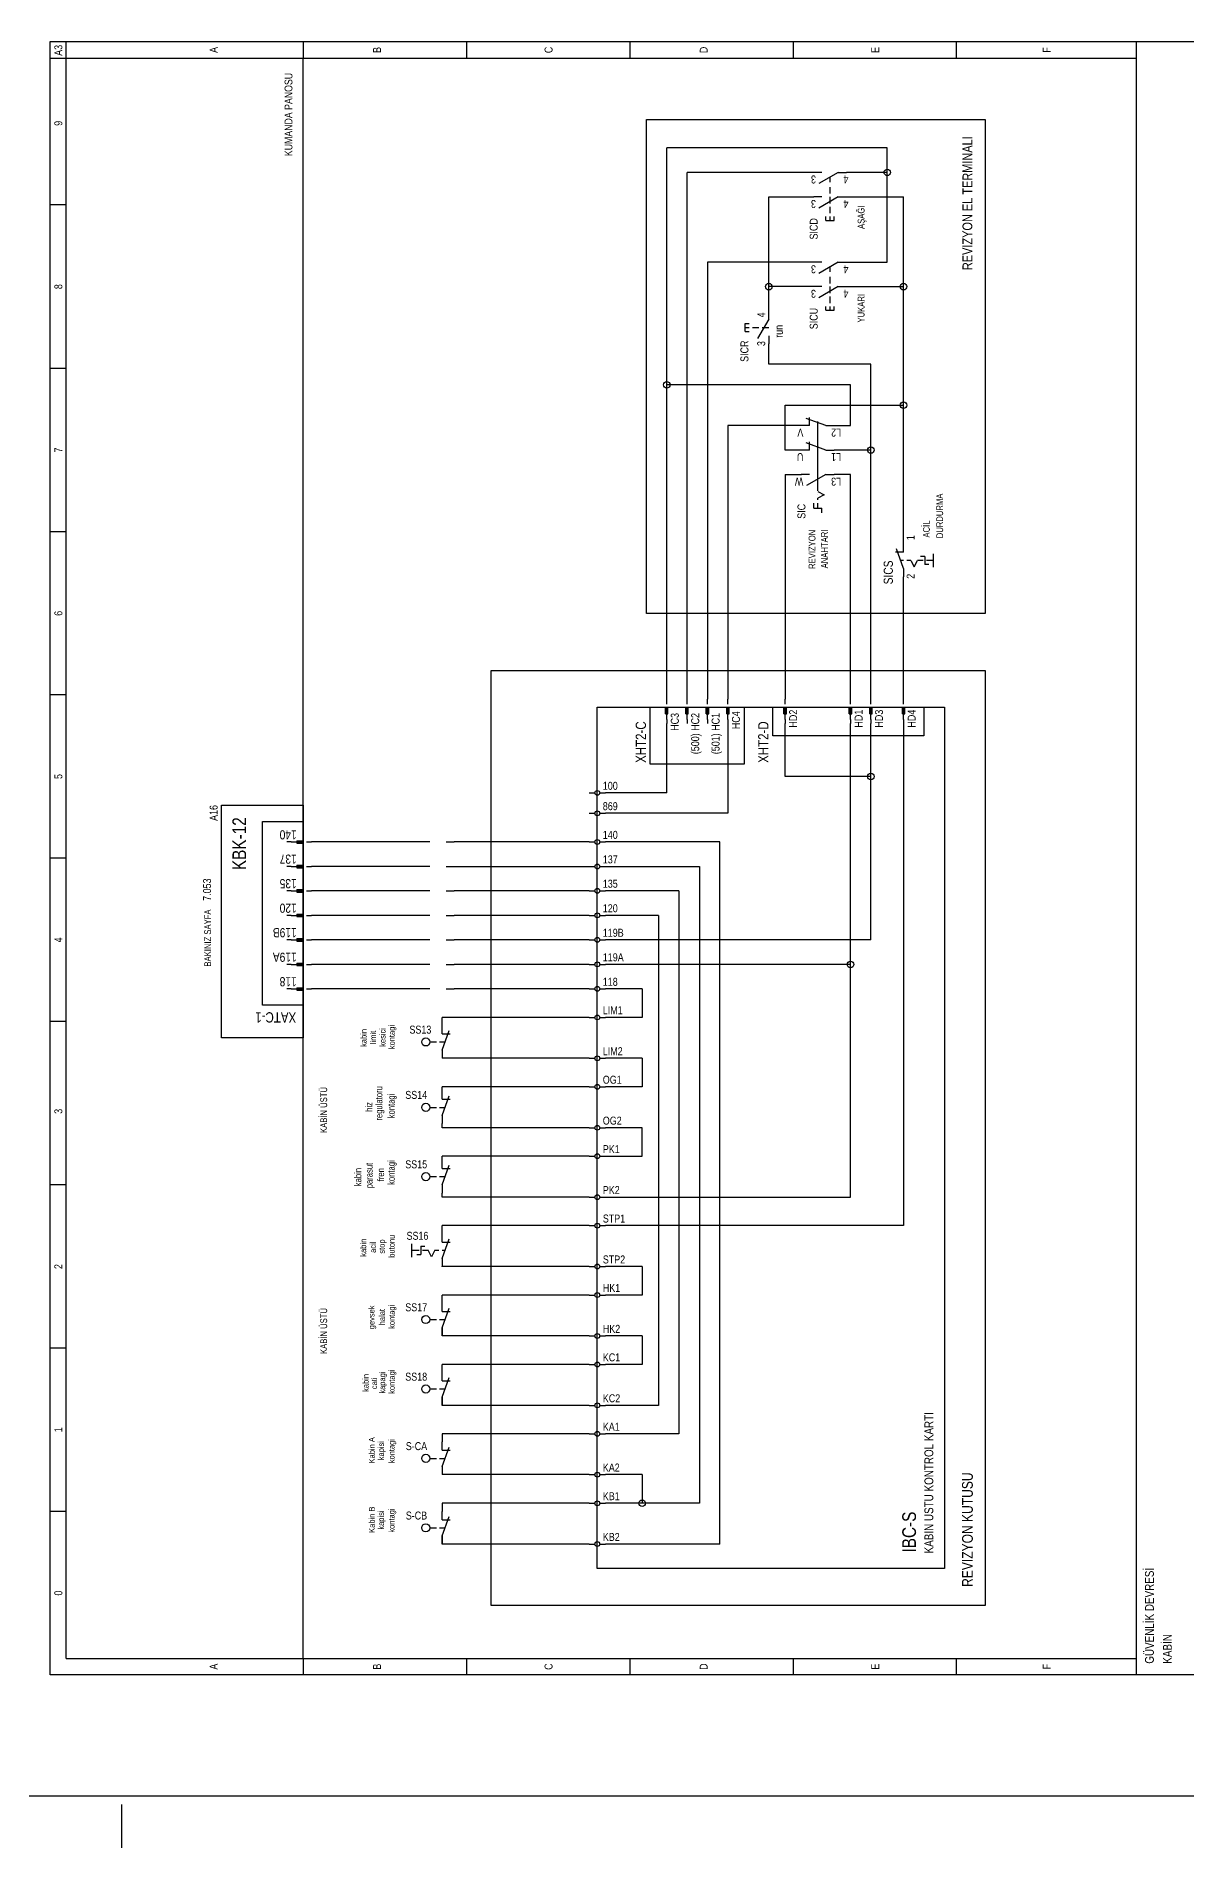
# Model space of a CAD drawing. Header units: centimetres. Extents: x 0 to 12847, y -30 to 2970.
# Drawn here: x 11450 to 12117, y -30 to 1019 of the extents above; entities that cross this region are included whole.
import ezdxf
from ezdxf.enums import TextEntityAlignment as Align

# ---------------------------------------------------------------- set-up
doc = ezdxf.new("R2010")
doc.units = ezdxf.units.CM
doc.linetypes.add('CENTER', pattern=[40, 25, -5, 5, -5])
for name, color, linetype in [('SCOTT-CERCEVE', 7, 'CONTINUOUS'), ('SCOTT-EKSEN', 8, 'CENTER'), ('SCOTT-ELEKTRIK', 3, 'CONTINUOUS'), ('SCOTT-ELEKTRIK-YAZI', 4, 'CONTINUOUS')]:
    doc.layers.add(name, color=color, linetype=linetype)
doc.styles.get("Standard").update_dxf_attribs({"font": 'arial.ttf', "width": 0.8})

msp = doc.modelspace()

# ---------------------------------------------------------------- linework, layer by layer
at = {"layer": 'SCOTT-CERCEVE'}
for points in [[(0, 0), (12846.6, 0), (12846.6, 2970), (0, 2970)], [(100, 0), (12821.6, 0), (12821.6, 2970), (100, 2970)]]:
    msp.add_lwpolyline(points, close=True, dxfattribs=at)
at = {"layer": 'SCOTT-EKSEN'}
msp.add_line((11500, -30), (11500, -5), dxfattribs=at)
at = {"layer": 'SCOTT-ELEKTRIK'}
for p, q in [((11458.5, 70.2), (11458.5, 1016)), ((11458.5, 1016), (12125.2, 1016)), ((11467.9, 79.7), (11467.9, 1016)), ((11605, 1016), (11605, 1006.5)), ((11699.6, 1016), (11699.6, 1006.5)), ((11794.2, 1016), (11794.2, 1006.5)), ((11888.8, 1006.5), (11888.8, 1016)), ((11983.3, 1006.5), (11983.3, 1016)), ((12087.4, 70.2), (12087.4, 1016)), ((11458.5, 1006.5), (12087.4, 1006.5)), ((11605, 79.7), (11605, 1006.5)), ((11803.7, 684.9), (11803.7, 971)), ((11803.7, 971), (11999.9, 971)), ((11999.9, 971), (11999.9, 684.9)), ((11943.2, 954.5), (11815.5, 954.5)), ((11815.5, 817.3), (11815.5, 954.5)), ((11943.2, 940.3), (11943.2, 954.5)), ((11827.3, 635.3), (11827.3, 940.3)), ((11900.6, 940.3), (11827.3, 940.3)), ((11905.3, 940.3), (11900.6, 940.3)), ((11914.8, 940.3), (11903.6, 933.8)), ((11910.1, 934.6), (11910.1, 937.6)), ((11914.8, 940.3), (11919.5, 940.3)), ((11943.2, 940.3), (11919.5, 940.3)), ((11943.2, 888.3), (11943.2, 940.3)), ((11874.6, 926.1), (11900.6, 926.1)), ((11874.6, 874.1), (11874.6, 926.1)), ((11905.3, 926.1), (11900.6, 926.1)), ((11914.8, 926.1), (11903.6, 919.6)), ((11910.1, 928), (11910.1, 931.8)), ((11910.1, 922.3), (11910.1, 926.1)), ((11914.8, 926.1), (11919.5, 926.1)), ((11919.5, 926.1), (11952.6, 926.1)), ((11952.6, 874.1), (11952.6, 926.1)), ((11467.9, 921.4), (11458.5, 921.4)), ((11907.7, 912.4), (11907.7, 914.8)), ((11910.1, 916.6), (11910.1, 920.4)), ((11910.1, 912.4), (11910.1, 914.8)), ((11912.4, 912.4), (11912.4, 914.8)), ((11907.7, 912.4), (11912.4, 912.4)), ((11900.6, 888.3), (11839.1, 888.3)), ((11839.1, 888.3), (11839.1, 635.3)), ((11905.3, 888.3), (11900.6, 888.3)), ((11914.8, 888.3), (11903.6, 881.8)), ((11910.1, 882.6), (11910.1, 885.5)), ((11914.8, 888.3), (11919.5, 888.3)), ((11919.5, 888.3), (11943.2, 888.3)), ((11900.6, 874.1), (11874.6, 874.1)), ((11874.6, 859.9), (11874.6, 874.1)), ((11905.3, 874.1), (11900.6, 874.1)), ((11914.8, 874.1), (11903.6, 867.6)), ((11910.1, 876), (11910.1, 879.8)), ((11910.1, 870.3), (11910.1, 874.1)), ((11914.8, 874.1), (11919.5, 874.1)), ((11919.5, 874.1), (11952.6, 874.1)), ((11952.6, 805.5), (11952.6, 874.1)), ((11907.7, 860.4), (11907.7, 862.7)), ((11907.7, 860.4), (11912.4, 860.4)), ((11910.1, 864.6), (11910.1, 868.4)), ((11910.1, 860.4), (11910.1, 862.7)), ((11912.4, 860.4), (11912.4, 862.7)), ((11860.9, 852.8), (11863.2, 852.8)), ((11860.9, 848.1), (11860.9, 852.8)), ((11860.9, 850.4), (11863.2, 850.4)), ((11865.1, 850.4), (11868.9, 850.4)), ((11874.6, 855.2), (11868.1, 844)), ((11870.8, 850.4), (11874.6, 850.4)), ((11874.6, 855.2), (11874.6, 859.9)), ((11860.9, 848.1), (11863.2, 848.1)), ((11874.6, 845.7), (11874.6, 841)), ((11874.6, 829.2), (11874.6, 841)), ((11933.7, 829.2), (11874.6, 829.2)), ((11933.7, 779.5), (11933.7, 829.2)), ((11467.9, 826.8), (11458.5, 826.8)), ((11921.9, 817.3), (11815.5, 817.3)), ((11815.5, 635.3), (11815.5, 817.3)), ((11921.9, 793.7), (11921.9, 817.3)), ((11884, 779.5), (11884, 805.5)), ((11884, 805.5), (11952.6, 805.5)), ((11907.7, 793.7), (11896.3, 797.8)), ((11898.2, 793.7), (11898.2, 798.4)), ((11952.6, 725), (11952.6, 805.5)), ((11850.9, 793.7), (11850.9, 635.3)), ((11893.5, 793.7), (11850.9, 793.7)), ((11893.5, 793.7), (11893.3, 793.7)), ((11898.2, 793.7), (11893.5, 793.7)), ((11903, 755.9), (11903, 796.1)), ((11907.7, 793.7), (11912.4, 793.7)), ((11912.2, 793.7), (11912.4, 793.7)), ((11912.4, 793.7), (11921.9, 793.7)), ((11893.5, 779.5), (11884, 779.5)), ((11893.5, 779.5), (11893.3, 779.5)), ((11898.2, 779.5), (11893.5, 779.5)), ((11907.7, 779.5), (11896.3, 783.6)), ((11898.2, 779.5), (11898.2, 784.2)), ((11907.7, 779.5), (11912.4, 779.5)), ((11912.2, 779.5), (11912.4, 779.5)), ((11933.7, 779.5), (11912.4, 779.5)), ((11933.7, 635.3), (11933.7, 779.5)), ((11884, 765.3), (11893.5, 765.3)), ((11884, 765.3), (11884, 635.3)), ((11893.5, 765.3), (11893.3, 765.3)), ((11898.2, 765.3), (11893.5, 765.3)), ((11907.7, 765.3), (11896.5, 758.9)), ((11903, 755.4), (11906.7, 753.5)), ((11907.7, 765.3), (11912.4, 765.3)), ((11912.2, 765.3), (11912.4, 765.3)), ((11921.9, 765.3), (11912.4, 765.3)), ((11921.9, 635.3), (11921.9, 765.3)), ((11900.6, 745.9), (11900.6, 748.8)), ((11900.6, 745.9), (11905.3, 745.9)), ((11903, 753.5), (11903, 753.6)), ((11906.7, 753.5), (11903, 751.6)), ((11903, 750.7), (11903, 751.6)), ((11903, 745.9), (11903, 748.8)), ((11905.3, 743.1), (11905.3, 745.9)), ((11467.9, 732.2), (11458.5, 732.2)), ((11952.6, 720.3), (11952.6, 725)), ((11952.6, 720.3), (11947.9, 720.3)), ((11952.6, 710.9), (11948.5, 722.2)), ((11952.6, 715.6), (11950.9, 715.6)), ((11956.9, 715.6), (11954.5, 715.6)), ((11956.9, 715.6), (11958.8, 711.8)), ((11958.8, 711.8), (11960.7, 715.6)), ((11964, 715.6), (11960.7, 715.6)), ((11964.9, 717.9), (11962.5, 717.9)), ((11964.9, 717.9), (11964.9, 713.2)), ((11970, 715.6), (11965.9, 715.6)), ((11970, 711.7), (11970, 719.3)), ((11952.6, 710.9), (11952.6, 706.1)), ((11952.6, 635.3), (11952.6, 706.1)), ((11967.3, 713.2), (11964.9, 713.2)), ((11999.9, 684.9), (11803.7, 684.9)), ((11713.8, 110.4), (11713.8, 651.8)), ((11713.8, 651.8), (11999.9, 651.8)), ((11999.9, 651.8), (11999.9, 110.4)), ((11467.9, 637.7), (11458.5, 637.7)), ((11775.3, 131.7), (11775.3, 630.6)), ((11775.3, 630.6), (11976.3, 630.6)), ((11806, 597.5), (11806, 630.6)), ((11806, 630.6), (11860.4, 630.6)), ((11814.8, 630.6), (11816.2, 630.6)), ((11814.8, 626.8), (11814.8, 630.6)), ((11815, 626.8), (11815, 630.6)), ((11815.2, 626.8), (11815.2, 630.6)), ((11815.5, 632.4), (11815.5, 635.3)), ((11815.5, 623.5), (11815.5, 630.6)), ((11815.7, 626.8), (11815.7, 630.6)), ((11816, 626.8), (11816, 630.6)), ((11816.2, 626.8), (11816.2, 630.6)), ((11826.6, 630.6), (11828, 630.6)), ((11826.6, 626.8), (11826.6, 630.6)), ((11826.8, 626.8), (11826.8, 630.6)), ((11827.1, 626.8), (11827.1, 630.6)), ((11827.3, 632.4), (11827.3, 635.3)), ((11827.3, 623.5), (11827.3, 630.6)), ((11827.5, 626.8), (11827.5, 630.6)), ((11827.8, 626.8), (11827.8, 630.6)), ((11828, 626.8), (11828, 630.6)), ((11838.4, 630.6), (11839.8, 630.6)), ((11838.4, 626.8), (11838.4, 630.6)), ((11838.6, 626.8), (11838.6, 630.6)), ((11838.9, 626.8), (11838.9, 630.6)), ((11839.1, 632.4), (11839.1, 635.3)), ((11839.1, 623.5), (11839.1, 630.6)), ((11839.4, 626.8), (11839.4, 630.6)), ((11839.6, 626.8), (11839.6, 630.6)), ((11839.8, 626.8), (11839.8, 630.6)), ((11850.2, 630.6), (11851.7, 630.6)), ((11850.2, 626.8), (11850.2, 630.6)), ((11850.5, 626.8), (11850.5, 630.6)), ((11850.7, 626.8), (11850.7, 630.6)), ((11850.9, 632.4), (11850.9, 635.3)), ((11850.9, 623.5), (11850.9, 630.6)), ((11851.2, 626.8), (11851.2, 630.6)), ((11851.4, 626.8), (11851.4, 630.6)), ((11851.7, 626.8), (11851.7, 630.6)), ((11860.4, 630.6), (11860.4, 597.5)), ((11877, 614), (11877, 630.6)), ((11877, 630.6), (11964.4, 630.6)), ((11883.3, 630.6), (11884.8, 630.6)), ((11883.3, 626.8), (11883.3, 630.6)), ((11883.6, 626.8), (11883.6, 630.6)), ((11883.8, 626.8), (11883.8, 630.6)), ((11884, 632.4), (11884, 635.3)), ((11884, 623.5), (11884, 630.6)), ((11884.3, 626.8), (11884.3, 630.6)), ((11884.5, 626.8), (11884.5, 630.6)), ((11884.8, 626.8), (11884.8, 630.6)), ((11921.2, 630.6), (11922.6, 630.6)), ((11921.2, 626.8), (11921.2, 630.6)), ((11921.4, 626.8), (11921.4, 630.6)), ((11921.6, 626.8), (11921.6, 630.6)), ((11921.9, 632.4), (11921.9, 635.3)), ((11921.9, 623.5), (11921.9, 630.6)), ((11922.1, 626.8), (11922.1, 630.6)), ((11922.3, 626.8), (11922.3, 630.6)), ((11922.6, 626.8), (11922.6, 630.6)), ((11933, 630.6), (11934.4, 630.6)), ((11933, 626.8), (11933, 630.6)), ((11933.2, 626.8), (11933.2, 630.6)), ((11933.5, 626.8), (11933.5, 630.6)), ((11933.7, 632.4), (11933.7, 635.3)), ((11933.7, 623.5), (11933.7, 630.6)), ((11933.9, 626.8), (11933.9, 630.6)), ((11934.2, 626.8), (11934.2, 630.6)), ((11934.4, 626.8), (11934.4, 630.6)), ((11951.9, 630.6), (11953.3, 630.6)), ((11951.9, 626.8), (11951.9, 630.6)), ((11952.1, 626.8), (11952.1, 630.6)), ((11952.4, 626.8), (11952.4, 630.6)), ((11952.6, 632.4), (11952.6, 635.3)), ((11952.6, 623.5), (11952.6, 630.6)), ((11952.8, 626.8), (11952.8, 630.6)), ((11953.1, 626.8), (11953.1, 630.6)), ((11953.3, 626.8), (11953.3, 630.6)), ((11964.4, 630.6), (11964.4, 614)), ((11976.3, 630.6), (11976.3, 131.7)), ((11814.8, 626.8), (11816.2, 626.8)), ((11815.5, 623.5), (11815.5, 621.1)), ((11815.5, 580.9), (11815.5, 621.1)), ((11826.6, 626.8), (11828, 626.8)), ((11827.3, 623.5), (11827.3, 621.1)), ((11838.4, 626.8), (11839.8, 626.8)), ((11839.1, 623.5), (11839.1, 621.1)), ((11850.2, 626.8), (11851.7, 626.8)), ((11850.9, 623.5), (11850.9, 621.1)), ((11850.9, 621.1), (11850.9, 569.1)), ((11883.3, 626.8), (11884.8, 626.8)), ((11884, 623.5), (11884, 621.1)), ((11884, 590.4), (11884, 621.1)), ((11921.2, 626.8), (11922.6, 626.8)), ((11921.9, 623.5), (11921.9, 621.1)), ((11921.9, 481.6), (11921.9, 621.1)), ((11933, 626.8), (11934.4, 626.8)), ((11933.7, 623.5), (11933.7, 621.1)), ((11933.7, 590.4), (11933.7, 621.1)), ((11951.9, 626.8), (11953.3, 626.8)), ((11952.6, 623.5), (11952.6, 621.1)), ((11952.6, 621.1), (11952.6, 330.3)), ((11964.4, 614), (11877, 614)), ((11860.4, 597.5), (11806, 597.5)), ((11933.7, 590.4), (11884, 590.4)), ((11933.7, 495.8), (11933.7, 590.4)), ((11770.6, 580.9), (11773.9, 580.9)), ((11776.7, 580.9), (11780, 580.9)), ((11815.5, 580.9), (11780, 580.9)), ((11557.8, 439), (11557.8, 573.8)), ((11557.8, 573.8), (11605, 573.8)), ((11605, 573.8), (11605, 439)), ((11770.6, 569.1), (11773.9, 569.1)), ((11776.7, 569.1), (11780, 569.1)), ((11850.9, 569.1), (11780, 569.1)), ((11581.4, 458), (11581.4, 564.4)), ((11581.4, 564.4), (11605, 564.4)), ((11605, 564.4), (11605, 458)), ((11598, 552.5), (11595.6, 552.5)), ((11598, 552.5), (11605, 552.5)), ((11601.3, 553.2), (11605, 553.2)), ((11601.3, 553.2), (11601.3, 551.8)), ((11601.3, 553), (11605, 553)), ((11601.3, 552.8), (11605, 552.8)), ((11601.3, 552.3), (11605, 552.3)), ((11601.3, 552.1), (11605, 552.1)), ((11601.3, 551.8), (11605, 551.8)), ((11605, 553.2), (11605, 551.8)), ((11606.9, 552.5), (11609.8, 552.5)), ((11673.6, 552.5), (11609.8, 552.5)), ((11678.3, 552.5), (11673.6, 552.5)), ((11687.8, 552.5), (11692.5, 552.5)), ((11770.6, 552.5), (11692.5, 552.5)), ((11770.6, 552.5), (11773.9, 552.5)), ((11776.7, 552.5), (11780, 552.5)), ((11846.2, 552.5), (11780, 552.5)), ((11846.2, 145.9), (11846.2, 552.5)), ((11467.9, 543.1), (11458.5, 543.1)), ((11598, 538.3), (11595.6, 538.3)), ((11598, 538.3), (11605, 538.3)), ((11601.3, 539.1), (11605, 539.1)), ((11601.3, 539.1), (11601.3, 537.6)), ((11601.3, 538.8), (11605, 538.8)), ((11601.3, 538.6), (11605, 538.6)), ((11601.3, 538.1), (11605, 538.1)), ((11601.3, 537.9), (11605, 537.9)), ((11601.3, 537.6), (11605, 537.6)), ((11605, 539.1), (11605, 537.6)), ((11606.9, 538.3), (11609.8, 538.3)), ((11673.6, 538.3), (11609.8, 538.3)), ((11678.3, 538.3), (11673.6, 538.3)), ((11687.8, 538.3), (11692.5, 538.3)), ((11692.5, 538.3), (11770.6, 538.3)), ((11770.6, 538.3), (11773.9, 538.3)), ((11776.7, 538.3), (11780, 538.3)), ((11780, 538.3), (11834.4, 538.3)), ((11834.4, 538.3), (11834.4, 169.5)), ((11601.3, 524.9), (11605, 524.9)), ((11601.3, 524.9), (11601.3, 523.5)), ((11601.3, 524.6), (11605, 524.6)), ((11605, 524.9), (11605, 523.5)), ((11598, 524.2), (11595.6, 524.2)), ((11598, 524.2), (11605, 524.2)), ((11601.3, 524.4), (11605, 524.4)), ((11601.3, 523.9), (11605, 523.9)), ((11601.3, 523.7), (11605, 523.7)), ((11601.3, 523.5), (11605, 523.5)), ((11606.9, 524.2), (11609.8, 524.2)), ((11673.6, 524.2), (11609.8, 524.2)), ((11678.3, 524.2), (11673.6, 524.2)), ((11687.8, 524.2), (11692.5, 524.2)), ((11770.6, 524.2), (11692.5, 524.2)), ((11770.6, 524.2), (11773.9, 524.2)), ((11776.7, 524.2), (11780, 524.2)), ((11822.6, 524.2), (11780, 524.2)), ((11822.6, 524.2), (11822.6, 209.7)), ((11598, 510), (11595.6, 510)), ((11598, 510), (11605, 510)), ((11601.3, 510.7), (11605, 510.7)), ((11601.3, 510.7), (11601.3, 509.3)), ((11601.3, 510.4), (11605, 510.4)), ((11601.3, 510.2), (11605, 510.2)), ((11601.3, 509.7), (11605, 509.7)), ((11601.3, 509.5), (11605, 509.5)), ((11601.3, 509.3), (11605, 509.3)), ((11605, 510.7), (11605, 509.3)), ((11606.9, 510), (11609.8, 510)), ((11673.6, 510), (11609.8, 510)), ((11678.3, 510), (11673.6, 510)), ((11687.8, 510), (11692.5, 510)), ((11770.6, 510), (11692.5, 510)), ((11770.6, 510), (11773.9, 510)), ((11776.7, 510), (11780, 510)), ((11810.7, 510), (11780, 510)), ((11810.7, 510), (11810.7, 226.2)), ((11598, 495.8), (11595.6, 495.8)), ((11598, 495.8), (11605, 495.8)), ((11601.3, 496.5), (11605, 496.5)), ((11601.3, 496.5), (11601.3, 495.1)), ((11601.3, 496.3), (11605, 496.3)), ((11601.3, 496), (11605, 496)), ((11601.3, 495.6), (11605, 495.6)), ((11601.3, 495.3), (11605, 495.3)), ((11601.3, 495.1), (11605, 495.1)), ((11605, 496.5), (11605, 495.1)), ((11606.9, 495.8), (11609.8, 495.8)), ((11673.6, 495.8), (11609.8, 495.8)), ((11678.3, 495.8), (11673.6, 495.8)), ((11687.8, 495.8), (11692.5, 495.8)), ((11770.6, 495.8), (11692.5, 495.8)), ((11770.6, 495.8), (11773.9, 495.8)), ((11776.7, 495.8), (11780, 495.8)), ((11933.7, 495.8), (11780, 495.8)), ((11598, 481.6), (11595.6, 481.6)), ((11598, 481.6), (11605, 481.6)), ((11601.3, 482.3), (11605, 482.3)), ((11601.3, 482.3), (11601.3, 480.9)), ((11601.3, 482.1), (11605, 482.1)), ((11601.3, 481.8), (11605, 481.8)), ((11601.3, 481.4), (11605, 481.4)), ((11601.3, 481.1), (11605, 481.1)), ((11601.3, 480.9), (11605, 480.9)), ((11605, 482.3), (11605, 480.9)), ((11606.9, 481.6), (11609.8, 481.6)), ((11673.6, 481.6), (11609.8, 481.6)), ((11678.3, 481.6), (11673.6, 481.6)), ((11687.8, 481.6), (11692.5, 481.6)), ((11770.6, 481.6), (11692.5, 481.6)), ((11770.6, 481.6), (11773.9, 481.6)), ((11776.7, 481.6), (11780, 481.6)), ((11921.9, 481.6), (11780, 481.6)), ((11921.9, 346.8), (11921.9, 481.6)), ((11598, 467.4), (11595.6, 467.4)), ((11598, 467.4), (11605, 467.4)), ((11601.3, 468.1), (11605, 468.1)), ((11601.3, 468.1), (11601.3, 466.7)), ((11601.3, 467.9), (11605, 467.9)), ((11601.3, 467.7), (11605, 467.7)), ((11601.3, 467.2), (11605, 467.2)), ((11601.3, 466.9), (11605, 466.9)), ((11601.3, 466.7), (11605, 466.7)), ((11605, 468.1), (11605, 466.7)), ((11606.9, 467.4), (11609.8, 467.4)), ((11673.6, 467.4), (11609.8, 467.4)), ((11678.3, 467.4), (11673.6, 467.4)), ((11687.8, 467.4), (11692.5, 467.4)), ((11770.6, 467.4), (11692.5, 467.4)), ((11770.6, 467.4), (11773.9, 467.4)), ((11776.7, 467.4), (11780, 467.4)), ((11801.3, 467.4), (11780, 467.4)), ((11801.3, 467.4), (11801.3, 450.9)), ((11605, 458), (11581.4, 458)), ((11467.9, 448.5), (11458.5, 448.5)), ((11685.4, 446.1), (11685.4, 450.9)), ((11770.6, 450.9), (11685.4, 450.9)), ((11685.4, 441.4), (11685.4, 446.1)), ((11685.4, 431.9), (11689.6, 443.3)), ((11685.4, 441.4), (11690.2, 441.4)), ((11770.6, 450.9), (11773.9, 450.9)), ((11776.7, 450.9), (11780, 450.9)), ((11801.3, 450.9), (11780, 450.9)), ((11605, 439), (11557.8, 439)), ((11678.3, 436.7), (11682.2, 436.7)), ((11683.9, 436.7), (11687.2, 436.7)), ((11685.4, 431.9), (11685.4, 427.2)), ((11770.6, 427.2), (11685.4, 427.2)), ((11770.6, 427.2), (11773.9, 427.2)), ((11776.7, 427.2), (11780, 427.2)), ((11801.3, 427.2), (11780, 427.2)), ((11801.3, 427.2), (11801.3, 410.7)), ((11770.6, 410.7), (11685.4, 410.7)), ((11685.4, 408.3), (11685.4, 410.7)), ((11770.6, 410.7), (11773.9, 410.7)), ((11776.7, 410.7), (11780, 410.7)), ((11801.3, 410.7), (11780, 410.7)), ((11678.3, 398.8), (11682.2, 398.8)), ((11683.9, 398.8), (11687.2, 398.8)), ((11685.4, 403.6), (11685.4, 408.3)), ((11685.4, 394.1), (11689.6, 405.5)), ((11685.4, 403.6), (11690.2, 403.6)), ((11685.4, 394.1), (11685.4, 389.4)), ((11685.4, 387), (11685.4, 389.4)), ((11770.6, 387), (11685.4, 387)), ((11770.6, 387), (11773.9, 387)), ((11776.7, 387), (11780, 387)), ((11801.3, 387), (11780, 387)), ((11801.3, 370.5), (11801.3, 387)), ((11770.6, 370.5), (11685.4, 370.5)), ((11685.4, 368.1), (11685.4, 370.5)), ((11685.4, 363.4), (11685.4, 368.1)), ((11770.6, 370.5), (11773.9, 370.5)), ((11776.7, 370.5), (11780, 370.5)), ((11780, 370.5), (11801.3, 370.5)), ((11678.3, 358.7), (11682.2, 358.7)), ((11683.9, 358.7), (11687.2, 358.7)), ((11685.4, 353.9), (11689.6, 365.3)), ((11685.4, 363.4), (11690.2, 363.4)), ((11467.9, 353.9), (11458.5, 353.9)), ((11685.4, 353.9), (11685.4, 349.2)), ((11685.4, 346.8), (11685.4, 349.2)), ((11770.6, 346.8), (11685.4, 346.8)), ((11770.6, 346.8), (11773.9, 346.8)), ((11776.7, 346.8), (11780, 346.8)), ((11780, 346.8), (11921.9, 346.8)), ((11685.4, 325.6), (11685.4, 330.3)), ((11770.6, 330.3), (11685.4, 330.3)), ((11685.4, 320.7), (11685.4, 325.5)), ((11770.6, 330.3), (11773.9, 330.3)), ((11776.7, 330.3), (11780, 330.3)), ((11952.6, 330.3), (11780, 330.3)), ((11668, 312.1), (11668, 319.7)), ((11668, 316), (11672.2, 316)), ((11673.1, 318.4), (11675.5, 318.4)), ((11673.1, 318.4), (11673.1, 313.6)), ((11674.1, 316), (11677.4, 316)), ((11679.3, 312.2), (11677.4, 316)), ((11681.2, 316), (11679.3, 312.2)), ((11681.2, 316), (11683.5, 316)), ((11685.4, 311.3), (11689.6, 322.6)), ((11685.4, 320.7), (11690.2, 320.7)), ((11685.4, 316), (11687.1, 316)), ((11670.8, 313.6), (11673.1, 313.6)), ((11685.4, 311.3), (11685.4, 306.5)), ((11685.4, 306.5), (11685.4, 306.6)), ((11770.6, 306.6), (11685.4, 306.6)), ((11770.6, 306.6), (11773.9, 306.6)), ((11776.7, 306.6), (11780, 306.6)), ((11801.3, 306.6), (11780, 306.6)), ((11801.3, 306.6), (11801.3, 290.1)), ((11685.4, 285.4), (11685.4, 290.1)), ((11770.6, 290.1), (11685.4, 290.1)), ((11685.4, 280.6), (11685.4, 285.4)), ((11770.6, 290.1), (11773.9, 290.1)), ((11776.7, 290.1), (11780, 290.1)), ((11801.3, 290.1), (11780, 290.1)), ((11678.3, 275.9), (11682.2, 275.9)), ((11683.9, 275.9), (11687.2, 275.9)), ((11685.4, 271.2), (11689.6, 282.5)), ((11685.4, 280.6), (11690.2, 280.6)), ((11685.4, 271.2), (11685.4, 266.4)), ((11685.4, 266.4), (11685.4, 271.2)), ((11770.6, 266.4), (11685.4, 266.4)), ((11770.6, 266.4), (11773.9, 266.4)), ((11776.7, 266.4), (11780, 266.4)), ((11801.3, 266.4), (11780, 266.4)), ((11801.3, 266.4), (11801.3, 249.9)), ((11467.9, 259.3), (11458.5, 259.3)), ((11685.4, 245.2), (11685.4, 249.9)), ((11770.6, 249.9), (11685.4, 249.9)), ((11685.4, 240.4), (11685.4, 245.2)), ((11685.4, 231), (11689.6, 242.3)), ((11770.6, 249.9), (11773.9, 249.9)), ((11776.7, 249.9), (11780, 249.9)), ((11801.3, 249.9), (11780, 249.9)), ((11678.3, 235.7), (11682.2, 235.7)), ((11683.9, 235.7), (11687.2, 235.7)), ((11685.4, 240.4), (11690.2, 240.4)), ((11685.4, 231), (11685.4, 226.2)), ((11685.4, 226.2), (11685.4, 231)), ((11770.6, 226.2), (11685.4, 226.2)), ((11770.6, 226.2), (11773.9, 226.2)), ((11776.7, 226.2), (11780, 226.2)), ((11810.7, 226.2), (11780, 226.2)), ((11685.4, 209.7), (11685.4, 205)), ((11770.6, 209.7), (11685.4, 209.7)), ((11685.4, 200.2), (11685.4, 205)), ((11685.4, 190.8), (11689.6, 202.1)), ((11685.4, 200.2), (11690.2, 200.2)), ((11770.6, 209.7), (11773.9, 209.7)), ((11776.7, 209.7), (11780, 209.7)), ((11822.6, 209.7), (11780, 209.7)), ((11678.3, 195.5), (11682.2, 195.5)), ((11683.9, 195.5), (11687.2, 195.5)), ((11685.4, 190.8), (11685.4, 186.1)), ((11685.4, 190.8), (11685.4, 186.1)), ((11770.6, 186.1), (11685.4, 186.1)), ((11770.6, 186.1), (11773.9, 186.1)), ((11776.7, 186.1), (11780, 186.1)), ((11801.3, 186.1), (11780, 186.1)), ((11801.3, 186.1), (11801.3, 169.5)), ((11685.4, 169.5), (11685.4, 164.8)), ((11770.6, 169.5), (11685.4, 169.5)), ((11770.6, 169.5), (11773.9, 169.5)), ((11776.7, 169.5), (11780, 169.5)), ((11801.3, 169.5), (11780, 169.5)), ((11834.4, 169.5), (11801.3, 169.5)), ((11467.9, 164.8), (11458.5, 164.8)), ((11685.4, 160), (11685.4, 164.8)), ((11685.4, 150.6), (11689.6, 161.9)), ((11685.4, 160), (11690.2, 160)), ((11678.3, 155.3), (11682.2, 155.3)), ((11683.9, 155.3), (11687.2, 155.3)), ((11685.4, 150.6), (11685.4, 145.9)), ((11685.4, 145.9), (11685.4, 150.6)), ((11770.6, 145.9), (11685.4, 145.9)), ((11770.6, 145.9), (11773.9, 145.9)), ((11776.7, 145.9), (11780, 145.9)), ((11846.2, 145.9), (11780, 145.9)), ((11976.3, 131.7), (11775.3, 131.7)), ((11999.9, 110.4), (11713.8, 110.4)), ((11467.9, 79.7), (12087.4, 79.7)), ((11605, 79.7), (11605, 70.2)), ((11699.6, 79.7), (11699.6, 70.2)), ((11794.2, 79.7), (11794.2, 70.2)), ((11888.8, 70.2), (11888.8, 79.7)), ((11983.3, 70.2), (11983.3, 79.7)), ((12125.2, 70.2), (11458.5, 70.2))]:
    msp.add_line(p, q, dxfattribs=at)
for centre, radius in [((11943.2, 940.3), 1.89), ((11874.6, 874.1), 1.89), ((11952.6, 874.1), 1.89), ((11815.5, 817.3), 1.89), ((11952.6, 805.5), 1.89), ((11933.7, 779.5), 1.89), ((11933.7, 590.4), 1.89), ((11775.3, 580.9), 1.42), ((11775.3, 569.1), 1.42), ((11775.3, 552.5), 1.42), ((11775.3, 538.3), 1.42), ((11775.3, 524.2), 1.42), ((11775.3, 510), 1.42), ((11775.3, 495.8), 1.42), ((11775.3, 481.6), 1.42), ((11921.9, 481.6), 1.89), ((11775.3, 467.4), 1.42), ((11775.3, 450.9), 1.42), ((11676, 436.7), 2.36), ((11775.3, 427.2), 1.42), ((11775.3, 410.7), 1.42), ((11676, 398.8), 2.36), ((11775.3, 387), 1.42), ((11775.3, 370.5), 1.42), ((11676, 358.7), 2.36), ((11775.3, 346.8), 1.42), ((11775.3, 330.3), 1.42), ((11775.3, 306.6), 1.42), ((11775.3, 290.1), 1.42), ((11676, 275.9), 2.36), ((11775.3, 266.4), 1.42), ((11775.3, 249.9), 1.42), ((11676, 235.7), 2.36), ((11775.3, 226.2), 1.42), ((11775.3, 209.7), 1.42), ((11676, 195.5), 2.36), ((11775.3, 186.1), 1.42), ((11775.3, 169.5), 1.42), ((11801.3, 169.5), 1.89), ((11676, 155.3), 2.36), ((11775.3, 145.9), 1.42)]:
    msp.add_circle(centre, radius, dxfattribs=at)

# ---------------------------------------------------------------- texts
at = {"layer": 'SCOTT-ELEKTRIK-YAZI', "width": 0.8}
for s, height, rotation, p in [('A3', 4.63, 90, (11465.6, 1007.8)), ('3', 4.63, 180, (11901.9, 938.5)), ('3', 4.63, 180, (11901.9, 924.3)), ('3', 4.63, 180, (11901.9, 886.5)), ('3', 4.63, 180, (11901.9, 872.3)), ('run', 4.63, 90, (11882.7, 844.5)), ('3', 4.63, 90, (11872.5, 839.7)), ('V', 4.63, 180, (11894.6, 791.9)), ('U', 4.63, 180, (11894.6, 777.7)), ('W', 4.63, 180, (11894.6, 763.5)), ('DURDURMA', 3.97, 90, (11975.5, 728.4)), ('ACİL', 3.97, 90, (11967.8, 728.8)), ('1', 4.63, 90, (11959, 727.3)), ('XHT2-C', 5.96, 90, (11803.5, 598.3)), ('XHT2-D', 5.96, 90, (11874.4, 598.3)), ('140', 5.3, 180, (11601.3, 559.3)), ('137', 5.3, 180, (11601.3, 545.2)), ('7.053', 4.63, 90, (11551.7, 518.4)), ('135', 5.3, 180, (11601.3, 531)), ('120', 5.3, 180, (11601.3, 516.8)), ('119B', 5.3, 180, (11601.3, 502.6)), ('119A', 5.3, 180, (11601.3, 488.4)), ('118', 5.3, 180, (11601.3, 474.2)), ('XATC-1', 5.96, 180, (11601, 453.9)), ('KABIN USTU KONTROL KARTI', 5.107, 90, (11969.8, 140.5)), ('REVIZYON KUTUSU', 6.242, 90, (11992.7, 121.1)), ('IBC-S', 7.94, 90, (11959.8, 141)), ('GÜVENLİK DEVRESİ', 5.107, 90, (12097.5, 76.6)), ('KABİN', 5.11, 90, (12107.9, 76.6))]:
    msp.add_text(s, height=height, rotation=rotation, dxfattribs=at).set_placement(p)
for s, height, p in [('A', 4.63, (11555.5, 1011.2)), ('B', 4.63, (11650.1, 1011.2)), ('C', 4.63, (11749.4, 1011.2)), ('D', 4.63, (11839.2, 1011.2)), ('E', 4.63, (11938.5, 1011.2)), ('F', 4.63, (12037.8, 1011.2)), ('9', 4.63, (11465.6, 968.7)), ('AŞAĞI', 3.97, (11930, 914.3)), ('8', 4.63, (11465.6, 874.1)), ('YUKARI', 3.97, (11930, 861.6)), ('7', 4.63, (11465.6, 779.5)), ('SICS', 5.3, (11946.4, 708.6)), ('6', 4.63, (11465.6, 684.9)), ('5', 4.63, (11465.6, 590.4)), ('4', 4.63, (11465.6, 495.8)), ('kabin', 3.4, (11641.7, 439)), ('limit', 3.4, (11647.2, 439.3)), ('kesici', 3.4, (11652.7, 439.3)), ('kontagi', 3.4, (11658, 439.5)), ('KABİN ÜSTÜ', 3.97, (11618.9, 397.3)), ('regulatoru', 3.97, (11650.9, 401.1)), ('hiz', 3.97, (11645.1, 399)), ('kontagi', 3.97, (11658, 399.6)), ('3', 4.63, (11465.6, 396.5)), ('kontagi', 3.97, (11658, 361)), ('kabin', 3.97, (11638.7, 358.4)), ('parasut', 3.97, (11645.2, 359.3)), ('fren', 3.97, (11651.9, 359.8)), ('kabin', 3.4, (11641.5, 317.5)), ('acil', 3.4, (11647.1, 317.8)), ('stop', 3.4, (11652.3, 318.2)), ('butonu', 3.4, (11658, 318.4)), ('2', 4.63, (11465.6, 306.6)), ('gevsek', 3.4, (11646.3, 277.2)), ('kontagi', 3.4, (11658, 277.5)), ('KABİN ÜSTÜ', 3.97, (11618.9, 269.3)), ('halat', 3.4, (11652.4, 277.3)), ('kabin', 3.4, (11642.9, 239.2)), ('cati', 3.4, (11647.8, 239)), ('kapagi', 3.4, (11652.5, 239.4)), ('kontagi', 3.4, (11658, 239.9)), ('1', 4.63, (11465.6, 212.1)), ('Kabin A', 3.4, (11646.5, 200.2)), ('kapisi', 3.4, (11651.8, 200)), ('kontagi', 3.4, (11657.9, 199.7)), ('Kabin B', 3.4, (11646.5, 160)), ('kapisi', 3.4, (11651.8, 159.8)), ('kontagi', 3.4, (11657.9, 159.5)), ('0', 4.63, (11465.6, 117.5)), ('A', 4.63, (11555.5, 74.9)), ('B', 4.63, (11650.1, 74.9)), ('C', 4.63, (11749.4, 74.9)), ('D', 4.63, (11839.2, 74.9)), ('E', 4.63, (11938.5, 74.9)), ('F', 4.63, (12037.8, 74.9))]:
    msp.add_text(s, height=height, rotation=90, dxfattribs=at).set_placement(p, align=Align.CENTER)
for s, height, rotation, p in [('KUMANDA PANOSU', 4.54, 90, (11598.8, 997.9)), ('REVIZYON EL TERMINALI', 5.675, 90, (11992.4, 961.2)), ('4', 4.63, 180, (11917.8, 938.5)), ('4', 4.63, 180, (11917.8, 924.3)), ('SICD', 4.63, 90, (11902.9, 913.8)), ('4', 4.63, 180, (11917.8, 886.5)), ('4', 4.63, 180, (11917.8, 872.3)), ('SICU', 4.63, 90, (11902.9, 861.8)), ('4', 4.63, 90, (11872.5, 859.2)), ('SICR', 4.63, 90, (11862.8, 842.9)), ('L2', 4.63, 180, (11910.7, 791.9)), ('L1', 4.63, 180, (11910.7, 777.7)), ('L3', 4.63, 180, (11910.7, 763.5)), ('SIC', 4.63, 90, (11895.8, 748.3)), ('REVIZYON', 3.97, 90, (11901.6, 733.3)), ('ANAHTARI', 3.97, 90, (11908.8, 733.4)), ('2', 4.63, 90, (11959, 707.8)), ('HC3', 4.63, 90, (11822.5, 627.2)), ('(500) HC2', 4.63, 90, (11834.3, 627.2)), ('(501) HC1', 4.63, 90, (11846.1, 627.2)), ('HC4', 4.63, 90, (11857.9, 628.2)), ('HD2', 4.63, 90, (11891, 629.1)), ('HD1', 4.63, 90, (11928.9, 629.1)), ('HD3', 4.63, 90, (11940.7, 629.1)), ('HD4', 4.63, 90, (11959.6, 629.1)), ('A16', 4.63, 90, (11555.5, 573.9)), ('KBK-12', 7.94, 90, (11572, 566.8)), ('BAKINIZ SAYFA', 3.972, 90, (11551.7, 513.4))]:
    msp.add_text(s, height=height, rotation=rotation, dxfattribs=at).set_placement(p, align=Align.RIGHT)
for s, p in [('100', (11778.5, 582.7)), ('869', (11778.5, 570.9)), ('140', (11778.5, 554.3)), ('137', (11778.5, 540.1)), ('135', (11778.5, 526)), ('120', (11778.5, 511.8)), ('119B', (11778.5, 497.6)), ('119A', (11778.5, 483.4)), ('118', (11778.5, 469.2)), ('LIM1', (11778.5, 452.7)), ('LIM2', (11778.5, 429)), ('OG1', (11778.5, 412.5)), ('OG2', (11778.5, 388.8)), ('PK1', (11778.5, 372.3)), ('PK2', (11778.5, 348.6)), ('STP1', (11778.5, 332.1)), ('STP2', (11778.5, 308.4)), ('HK1', (11778.5, 291.9)), ('HK2', (11778.5, 268.2)), ('KC1', (11778.5, 251.7)), ('KC2', (11778.5, 228)), ('KA1', (11778.5, 211.5)), ('KA2', (11778.5, 187.9)), ('KB1', (11778.5, 171.3)), ('KB2', (11778.5, 147.7))]:
    msp.add_text(s, height=4.63, dxfattribs=at).set_placement(p)
for s, p in [('SS13', (11679.2, 441.5)), ('SS14', (11676.8, 403.7)), ('SS15', (11676.8, 363.5)), ('SS17', (11676.8, 280.7)), ('SS18', (11676.8, 240.5)), ('S-CA', (11676.8, 200.3)), ('S-CB', (11676.8, 160.1))]:
    msp.add_text(s, height=4.63, dxfattribs=at).set_placement(p, align=Align.RIGHT)
msp.add_text('SS16', height=4.63, dxfattribs=at).set_placement((11671.2, 322.1), align=Align.CENTER)

doc.saveas('drawing.dxf')
